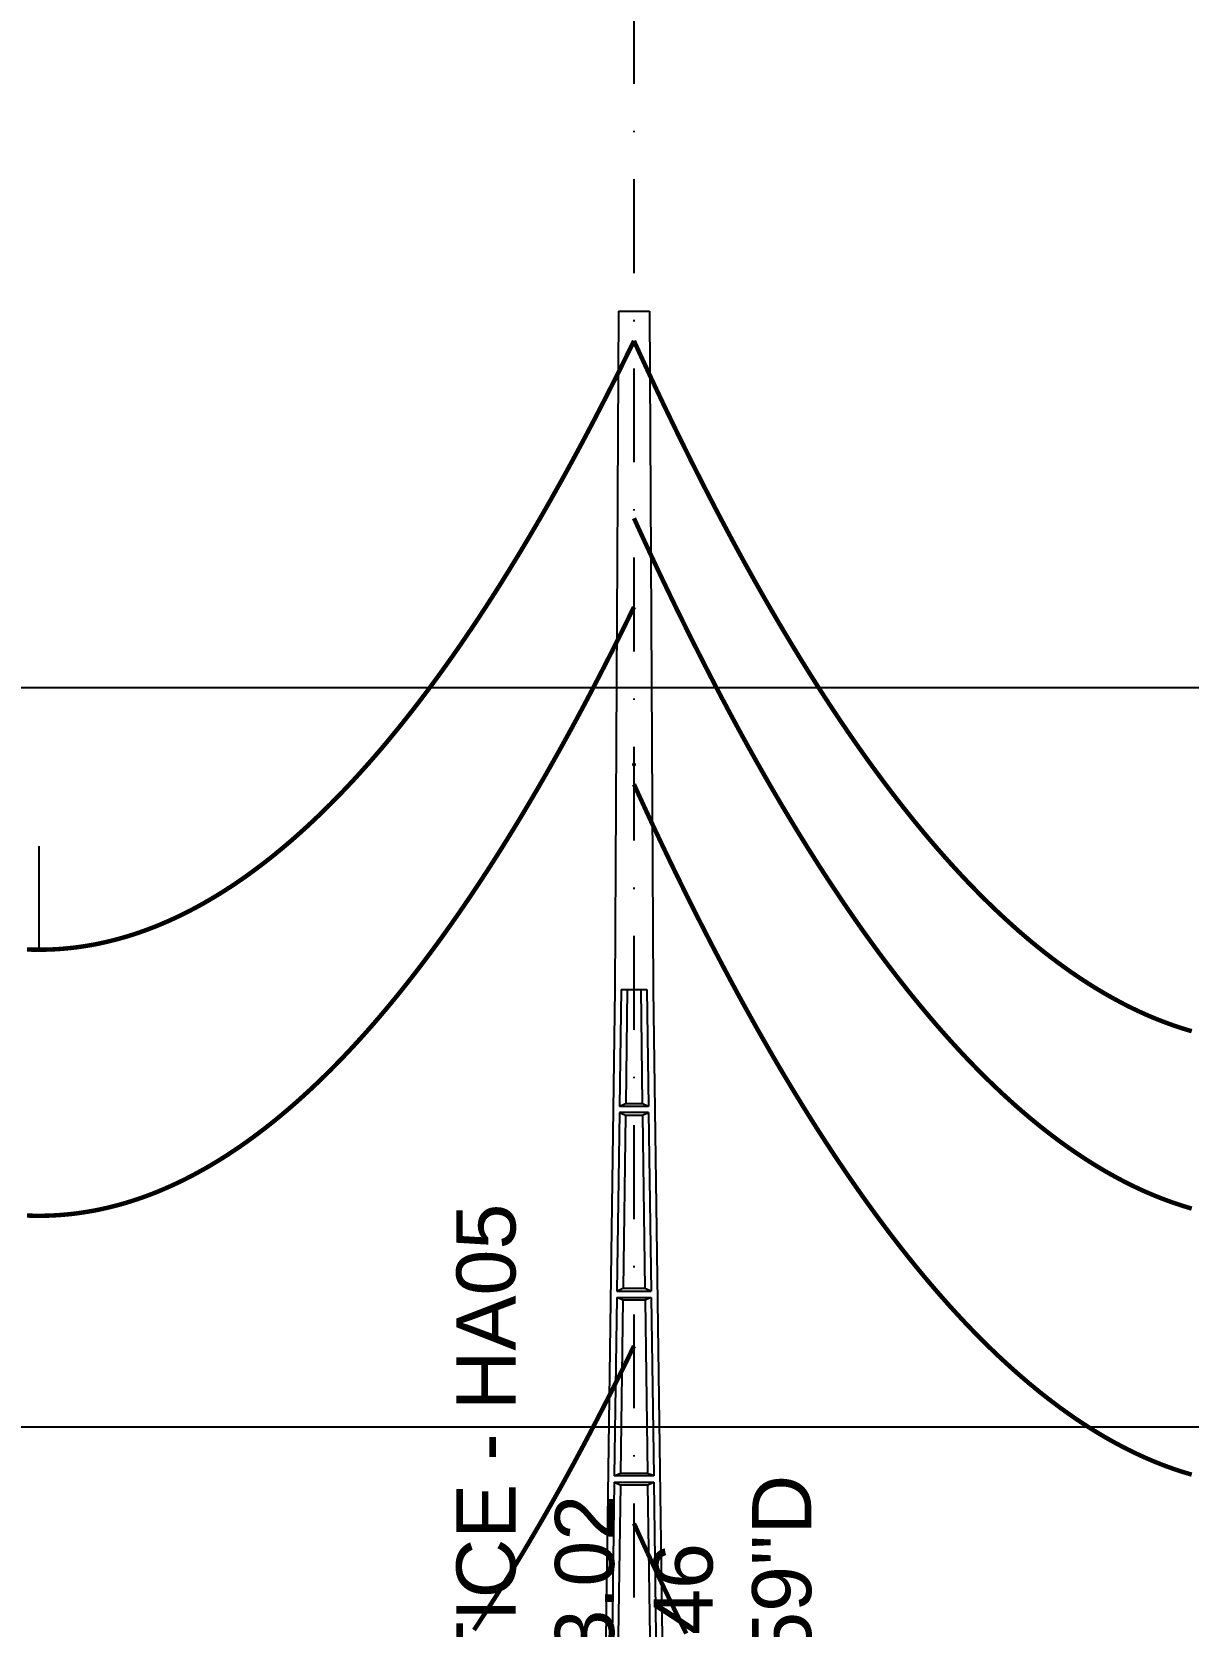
# Model space of a CAD drawing. Header units: metres. Extents: x -121 to 9872, y 3505 to 10721.
# Drawn here: x 922.3 to 1000.5, y 9736.5 to 9844.4 of the extents above; entities that cross this region are included whole.
import ezdxf

# ---------------------------------------------------------------- set-up
doc = ezdxf.new("R2010")
doc.units = ezdxf.units.M
doc.header["$PDMODE"] = 2
doc.linetypes.add('DASHDOT', pattern=[25.4, 12.7, -6.35, 0, -6.35])
for name, color, linetype in [('CON-EOL- CA MAGNOLIA', 210, 'Continuous'), ('CON-EOL- CA OXLIP', 140, 'Continuous'), ('CON-EOL- FO', 101, 'Continuous'), ('CON-EOL- PROJEÇÃO', 22, 'Continuous'), ('cotas', 7, 'Continuous'), ('Grade', 9, 'Continuous'), ('Ind.Rot', 8, 'DASHDOT'), ('Perfil - Texto Geral', 7, 'Continuous'), ('POSTE DT', 7, 'Continuous')]:
    doc.layers.add(name, color=color, linetype=linetype)
doc.styles.add('Arial', font='arial.ttf')
doc.styles.get("Standard").update_dxf_attribs({"font": 'arial.ttf'})
doc.dimstyles.new('ISO-25', dxfattribs={"dimtxt": 2.5, "dimasz": 2.5, "dimexe": 1.25, "dimexo": 0.625, "dimtad": 1, "dimzin": 1, "dimtxsty": 'Standard', "dimcen": 2.5, "dimaunit": 1, "dimadec": 3, "dimazin": 3, "dimtfac": 1, "dimtmove": 0, "dimatfit": 3, "dimfxlon": 1, "dimarcsym": 0})

# ---------------------------------------------------------------- blocks, each defined once
blk = doc.blocks.new('*U10')
at = {"layer": 'POSTE DT', "extrusion": (0, 1, 0)}
for p, q in [((-3.31, 406.59), (-4.05, 262)), ((-3.31, 406.59), (3.31, 406.59)), ((3.31, 406.59), (4.06, 262)), ((-4.05, 262), (-7.72, 0)), ((-4.05, 262), (-4.05, 262)), ((-2.73, 262), (-3.08, 237.05)), ((-2.73, 262), (2.75, 262)), ((-1.42, 262), (-1.77, 237.57)), ((1.43, 262), (1.77, 237.57)), ((2.75, 262), (3.1, 237.05)), ((4.06, 262), (7.72, 0)), ((-3.1, 235.74), (-3.63, 197.65)), ((3.11, 235.73), (-3.1, 235.74)), ((3.1, 237.05), (-3.08, 237.05)), ((-1.8, 235.21), (-2.32, 198.19)), ((1.8, 235.21), (2.32, 198.19)), ((3.11, 235.73), (3.65, 197.65)), ((-3.65, 196.34), (-4.19, 158.25)), ((-2.35, 195.8), (-2.87, 158.8)), ((2.35, 195.8), (2.87, 158.8)), ((3.66, 196.34), (4.2, 158.25)), ((-4.21, 156.94), (-4.74, 118.85)), ((-2.9, 156.39), (-3.42, 119.41)), ((2.91, 156.39), (3.42, 119.41)), ((4.21, 156.94), (4.75, 118.85))]:
    blk.add_line(p, q, dxfattribs=at)
at = {"layer": 'POSTE DT', "ltscale": 3}
for points in [[(-3.63, 197.65), (3.65, 197.65)], [(-3.65, 196.34), (3.66, 196.34)], [(-4.21, 156.94), (4.21, 156.94)], [(4.2, 158.25), (-4.19, 158.25)]]:
    blk.add_lwpolyline(points, dxfattribs=at)
at = {"layer": 'POSTE DT'}
for points, knots in [([(0.25, 309.94), (0.25, 309.93), (0.25, 309.93), (0.25, 309.92), (0.25, 309.91), (0.25, 309.9), (0.25, 309.89), (0.24, 309.85), (0.22, 309.82), (0.19, 309.77), (0.16, 309.74), (0.11, 309.71), (0.08, 309.7), (0.01, 309.68), (-0.02, 309.68), (-0.08, 309.7), (-0.11, 309.71), (-0.16, 309.74), (-0.18, 309.76), (-0.21, 309.8), (-0.22, 309.82), (-0.24, 309.85), (-0.24, 309.87), (-0.25, 309.89), (-0.25, 309.9), (-0.25, 309.92), (-0.25, 309.92), (-0.25, 309.93), (-0.25, 309.94), (-0.25, 309.95), (-0.25, 309.95), (-0.25, 309.96), (-0.25, 309.97), (-0.24, 310), (-0.23, 310.02), (-0.21, 310.07), (-0.2, 310.09), (-0.15, 310.14), (-0.13, 310.15), (-0.07, 310.18), (-0.03, 310.19), (0.03, 310.19), (0.06, 310.18), (0.12, 310.16), (0.14, 310.14), (0.18, 310.11), (0.2, 310.09), (0.21, 310.06), (0.22, 310.05), (0.23, 310.04), (0.24, 310.01), (0.24, 309.99), (0.25, 309.97), (0.25, 309.96), (0.25, 309.95), (0.25, 309.94), (0.25, 309.94), (0.25, 309.94), (0.25, 309.94)], [-54.728303, -54.728303, -54.728303, -54.728303, -54.309038, -54.309038, -53.647169, -53.647169, -52.532885, -52.532885, -48.86224, -48.86224, -45.282765, -45.282765, -41.52867, -41.52867, -37.867486, -37.867486, -34.454589, -34.454589, -31.301423, -31.301423, -28.48103, -28.48103, -26.961755, -26.961755, -25.7544, -25.7544, -25.136228, -25.136228, -24.64409, -24.64409, -24.094201, -24.094201, -23.191199, -23.191199, -20.494482, -20.494482, -17.342863, -17.342863, -13.645538, -13.645538, -9.835989, -9.835989, -6.296781, -6.296781, -3.005029, -3.005029, 0, 0, 0, 1.527594, 1.527594, 3.697216, 3.697216, 4.489727, 4.489727, 5.01438, 5.01438, 5.095313, 5.095313, 5.095313, 5.095313]), ([(-3.1, 235.74), (-2.88, 235.65), (-2.67, 235.56), (-2.23, 235.39), (-2.02, 235.3), (-1.8, 235.21)], [0.055576, 0.055576, 0.055576, 0.055576, 56.767409, 56.767409, 113.50757, 113.50757, 113.50757, 113.50757]), ([(-1.77, 237.57), (-1.99, 237.49), (-2.21, 237.4), (-2.64, 237.22), (-2.86, 237.14), (-3.08, 237.05)], [0, 0, 0, 0, 56.660495, 56.660495, 113.412826, 113.412826, 113.412826, 113.412826]), ([(-1.8, 235.21), (-1.2, 235.21), (-0.6, 235.21), (0.6, 235.21), (1.2, 235.21), (1.8, 235.21)], [0, 0, 0, 0, 68.567797, 68.567797, 137.136247, 137.136247, 137.136247, 137.136247]), ([(1.77, 237.57), (1.18, 237.57), (0.59, 237.57), (-0.59, 237.57), (-1.18, 237.57), (-1.77, 237.57)], [0, 0, 0, 0, 67.306894, 67.306894, 134.614447, 134.614447, 134.614447, 134.614447]), ([(3.1, 237.05), (2.87, 237.14), (2.65, 237.23), (2.21, 237.4), (1.99, 237.49), (1.77, 237.57)], [0, 0, 0, 0, 56.738948, 56.738948, 113.38731, 113.38731, 113.38731, 113.38731]), ([(1.8, 235.21), (2.02, 235.3), (2.24, 235.38), (2.68, 235.56), (2.89, 235.65), (3.11, 235.73)], [0, 0, 0, 0, 56.845349, 56.845349, 113.599799, 113.599799, 113.599799, 113.599799]), ([(-2.32, 198.19), (-2.54, 198.1), (-2.76, 198.01), (-3.2, 197.83), (-3.41, 197.74), (-3.63, 197.65)], [0, 0, 0, 0, 63.412073, 63.412073, 126.777421, 126.777421, 126.777421, 126.777421]), ([(2.32, 198.19), (1.55, 198.19), (0.77, 198.19), (-0.77, 198.19), (-1.55, 198.19), (-2.32, 198.19)], [0, 0, 0, 0, 88.31008, 88.31008, 176.620652, 176.620652, 176.620652, 176.620652]), ([(3.65, 197.65), (3.43, 197.74), (3.2, 197.83), (2.76, 198.01), (2.54, 198.1), (2.32, 198.19)], [0, 0, 0, 0, 63.488119, 63.488119, 126.880939, 126.880939, 126.880939, 126.880939]), ([(-3.65, 196.34), (-3.43, 196.25), (-3.22, 196.16), (-2.78, 195.98), (-2.57, 195.89), (-2.35, 195.8)], [0.054307, 0.054307, 0.054307, 0.054307, 63.527131, 63.527131, 127.063246, 127.063246, 127.063246, 127.063246]), ([(-2.35, 195.8), (-1.57, 195.8), (-0.78, 195.8), (0.79, 195.8), (1.57, 195.8), (2.35, 195.8)], [0, 0, 0, 0, 89.585713, 89.585713, 179.17191, 179.17191, 179.17191, 179.17191]), ([(2.35, 195.8), (2.57, 195.89), (2.79, 195.98), (3.23, 196.16), (3.45, 196.25), (3.66, 196.34)], [0, 0, 0, 0, 63.60246, 63.60246, 127.109696, 127.109696, 127.109696, 127.109696]), ([(-4.21, 156.94), (-3.99, 156.85), (-3.77, 156.75), (-3.34, 156.57), (-3.12, 156.48), (-2.9, 156.39)], [0.053423, 0.053423, 0.053423, 0.053423, 70.429742, 70.429742, 140.90167, 140.90167, 140.90167, 140.90167]), ([(-2.87, 158.8), (-3.09, 158.71), (-3.31, 158.62), (-3.75, 158.43), (-3.97, 158.34), (-4.19, 158.25)], [0, 0, 0, 0, 70.301707, 70.301707, 140.590947, 140.590947, 140.590947, 140.590947]), ([(-2.9, 156.39), (-1.94, 156.39), (-0.97, 156.39), (0.97, 156.39), (1.94, 156.39), (2.91, 156.39)], [0, 0, 0, 0, 110.60219, 110.60219, 221.20473, 221.20473, 221.20473, 221.20473]), ([(2.87, 158.8), (1.92, 158.8), (0.96, 158.8), (-0.96, 158.8), (-1.91, 158.8), (-2.87, 158.8)], [0, 0, 0, 0, 109.314454, 109.314454, 218.629264, 218.629264, 218.629264, 218.629264]), ([(4.2, 158.25), (3.98, 158.34), (3.76, 158.44), (3.31, 158.62), (3.09, 158.71), (2.87, 158.8)], [0, 0, 0, 0, 70.379198, 70.379198, 140.659718, 140.659718, 140.659718, 140.659718]), ([(2.91, 156.39), (3.12, 156.48), (3.34, 156.57), (3.78, 156.75), (4, 156.85), (4.21, 156.94)], [0, 0, 0, 0, 70.506649, 70.506649, 140.914701, 140.914701, 140.914701, 140.914701])]:
    blk.add_open_spline(points, degree=3, knots=knots, dxfattribs=at)
blk = doc.blocks.new('*D51')
at = {"layer": 'cotas', "color": 0, "lineweight": -2, "transparency": 16777216}
for p, q in [((888, 9847.32), (888, 9851.07)), ((963.02, 9847.32), (963.02, 9851.07)), ((890.5, 9849.82), (960.52, 9849.82))]:
    blk.add_line(p, q, dxfattribs=at)
at = {"layer": 'cotas', "color": 0, "transparency": 16777216}
for points in [[(890.5, 9850.24), (890.5, 9849.41), (888, 9849.82)], [(960.52, 9850.24), (960.52, 9849.41), (963.02, 9849.82)]]:
    blk.add_solid(points, dxfattribs=at)
at = {"layer": 'Defpoints', "color": 0, "transparency": 16777216}
for p in [(963.02, 9849.82), (963.02, 9825.46), (888, 9815)]:
    blk.add_point(p, dxfattribs=at)
at = {"layer": 'cotas', "color": 0, "transparency": 16777216, "insert": (925.51, 9851.95), "char_height": 2.5, "attachment_point": 5}
blk.add_mtext('75,03', dxfattribs=at)
blk = doc.blocks.new('*D52')
at = {"layer": 'cotas', "color": 0, "lineweight": -2, "transparency": 16777216}
for p, q in [((963.02, 9847.32), (963.02, 9851.07)), ((1042.02, 9847.32), (1042.02, 9851.07)), ((965.52, 9849.82), (1039.52, 9849.82))]:
    blk.add_line(p, q, dxfattribs=at)
at = {"layer": 'cotas', "color": 0, "transparency": 16777216}
for points in [[(965.52, 9850.24), (965.52, 9849.41), (963.02, 9849.82)], [(1039.52, 9850.24), (1039.52, 9849.41), (1042.02, 9849.82)]]:
    blk.add_solid(points, dxfattribs=at)
at = {"layer": 'Defpoints', "color": 0, "transparency": 16777216}
for p in [(1042.02, 9849.82), (963.02, 9825.46), (1042.02, 9809.87)]:
    blk.add_point(p, dxfattribs=at)
at = {"layer": 'cotas', "color": 0, "transparency": 16777216, "insert": (1002.52, 9851.95), "char_height": 2.5, "attachment_point": 5}
blk.add_mtext('79,00', dxfattribs=at)

msp = doc.modelspace()

# ---------------------------------------------------------------- linework, layer by layer
at = {"layer": 'CON-EOL- CA MAGNOLIA'}
msp.add_line((922.775, 9782.27), (922.775, 9789.27), dxfattribs=at)
msp.add_line((922.775, 9782.27), (922.775, 9789.27), dxfattribs=at)
msp.add_line((922.775, 9782.27), (922.775, 9789.27), dxfattribs=at)
at = {"layer": 'CON-EOL- CA MAGNOLIA', "const_width": 0.3}
for points in [[(921.964, 9782.287), (922.337, 9782.275), (922.71, 9782.271), (923.083, 9782.273), (923.457, 9782.282), (923.83, 9782.299), (924.203, 9782.322), (924.576, 9782.353), (924.95, 9782.39), (925.323, 9782.435), (925.696, 9782.487), (926.069, 9782.545), (926.443, 9782.611), (926.816, 9782.684), (927.189, 9782.764), (927.562, 9782.851), (927.936, 9782.945), (928.309, 9783.047), (928.682, 9783.155), (929.055, 9783.27), (929.429, 9783.392), (929.802, 9783.522), (930.175, 9783.658), (930.548, 9783.802), (930.922, 9783.953), (931.295, 9784.11), (931.668, 9784.275), (932.042, 9784.447), (932.415, 9784.626), (932.788, 9784.812), (933.161, 9785.005), (933.535, 9785.205), (933.908, 9785.412), (934.281, 9785.626), (934.654, 9785.848), (935.028, 9786.076), (935.401, 9786.311), (935.774, 9786.554), (936.147, 9786.804), (936.521, 9787.06), (936.894, 9787.324), (937.267, 9787.595), (937.64, 9787.873), (938.014, 9788.158), (938.387, 9788.45), (938.76, 9788.749), (939.133, 9789.055), (939.507, 9789.369), (939.88, 9789.689), (940.253, 9790.017), (940.626, 9790.351), (941, 9790.693), (941.373, 9791.042), (941.746, 9791.398), (942.12, 9791.761), (942.493, 9792.131), (942.866, 9792.508), (943.239, 9792.892), (943.613, 9793.284), (943.986, 9793.682), (944.359, 9794.088), (944.732, 9794.5), (945.106, 9794.92), (945.479, 9795.347), (945.852, 9795.781), (946.225, 9796.222), (946.599, 9796.67), (946.972, 9797.126), (947.345, 9797.588), (947.718, 9798.058), (948.092, 9798.534), (948.465, 9799.018), (948.838, 9799.509), (949.211, 9800.007), (949.585, 9800.512), (949.958, 9801.024), (950.331, 9801.544), (950.704, 9802.07), (951.078, 9802.604), (951.451, 9803.145), (951.824, 9803.693), (952.197, 9804.248), (952.571, 9804.81), (952.944, 9805.379), (953.317, 9805.956), (953.691, 9806.54), (954.064, 9807.13), (954.437, 9807.728), (954.81, 9808.334), (955.184, 9808.946), (955.557, 9809.565), (955.93, 9810.192), (956.303, 9810.826), (956.677, 9811.466), (957.05, 9812.114), (957.423, 9812.77), (957.796, 9813.432), (958.17, 9814.102), (958.543, 9814.778), (958.916, 9815.462), (959.289, 9816.153), (959.663, 9816.852), (960.036, 9817.557), (960.409, 9818.27), (960.782, 9818.99), (961.156, 9819.717), (961.529, 9820.451), (961.902, 9821.192), (962.275, 9821.941), (962.649, 9822.697), (963.022, 9823.46)], [(921.964, 9782.287), (922.337, 9782.275), (922.71, 9782.271), (923.083, 9782.273), (923.457, 9782.282), (923.83, 9782.299), (924.203, 9782.322), (924.576, 9782.353), (924.95, 9782.39), (925.323, 9782.435), (925.696, 9782.487), (926.069, 9782.545), (926.443, 9782.611), (926.816, 9782.684), (927.189, 9782.764), (927.562, 9782.851), (927.936, 9782.945), (928.309, 9783.047), (928.682, 9783.155), (929.055, 9783.27), (929.429, 9783.392), (929.802, 9783.522), (930.175, 9783.658), (930.548, 9783.802), (930.922, 9783.952), (931.295, 9784.11), (931.668, 9784.275), (932.042, 9784.447), (932.415, 9784.626), (932.788, 9784.812), (933.161, 9785.005), (933.535, 9785.205), (933.908, 9785.412), (934.281, 9785.626), (934.654, 9785.847), (935.028, 9786.076), (935.401, 9786.311), (935.774, 9786.554), (936.147, 9786.804), (936.521, 9787.06), (936.894, 9787.324), (937.267, 9787.595), (937.64, 9787.873), (938.014, 9788.158), (938.387, 9788.45), (938.76, 9788.749), (939.133, 9789.055), (939.507, 9789.369), (939.88, 9789.689), (940.253, 9790.017), (940.626, 9790.351), (941, 9790.693), (941.373, 9791.042), (941.746, 9791.398), (942.12, 9791.761), (942.493, 9792.131), (942.866, 9792.508), (943.239, 9792.892), (943.613, 9793.283), (943.986, 9793.682), (944.359, 9794.088), (944.732, 9794.5), (945.106, 9794.92), (945.479, 9795.347), (945.852, 9795.781), (946.225, 9796.222), (946.599, 9796.67), (946.972, 9797.126), (947.345, 9797.588), (947.718, 9798.058), (948.092, 9798.534), (948.465, 9799.018), (948.838, 9799.509), (949.211, 9800.007), (949.585, 9800.512), (949.958, 9801.024), (950.331, 9801.544), (950.704, 9802.07), (951.078, 9802.604), (951.451, 9803.145), (951.824, 9803.693), (952.197, 9804.248), (952.571, 9804.81), (952.944, 9805.379), (953.317, 9805.956), (953.691, 9806.54), (954.064, 9807.13), (954.437, 9807.728), (954.81, 9808.334), (955.184, 9808.946), (955.557, 9809.565), (955.93, 9810.192), (956.303, 9810.826), (956.677, 9811.466), (957.05, 9812.114), (957.423, 9812.77), (957.796, 9813.432), (958.17, 9814.102), (958.543, 9814.778), (958.916, 9815.462), (959.289, 9816.154), (959.663, 9816.852), (960.036, 9817.557), (960.409, 9818.27), (960.782, 9818.99), (961.156, 9819.717), (961.529, 9820.451), (961.902, 9821.192), (962.275, 9821.941), (962.649, 9822.697), (963.022, 9823.46)], [(921.964, 9782.287), (922.337, 9782.275), (922.71, 9782.271), (923.083, 9782.273), (923.457, 9782.282), (923.83, 9782.299), (924.203, 9782.322), (924.576, 9782.353), (924.95, 9782.39), (925.323, 9782.435), (925.696, 9782.487), (926.069, 9782.545), (926.443, 9782.611), (926.816, 9782.684), (927.189, 9782.764), (927.562, 9782.851), (927.936, 9782.945), (928.309, 9783.047), (928.682, 9783.155), (929.055, 9783.27), (929.429, 9783.392), (929.802, 9783.522), (930.175, 9783.658), (930.548, 9783.802), (930.922, 9783.952), (931.295, 9784.11), (931.668, 9784.275), (932.042, 9784.447), (932.415, 9784.626), (932.788, 9784.812), (933.161, 9785.005), (933.535, 9785.205), (933.908, 9785.412), (934.281, 9785.626), (934.654, 9785.847), (935.028, 9786.076), (935.401, 9786.311), (935.774, 9786.554), (936.147, 9786.804), (936.521, 9787.06), (936.894, 9787.324), (937.267, 9787.595), (937.64, 9787.873), (938.014, 9788.158), (938.387, 9788.45), (938.76, 9788.749), (939.133, 9789.055), (939.507, 9789.369), (939.88, 9789.689), (940.253, 9790.017), (940.626, 9790.351), (941, 9790.693), (941.373, 9791.042), (941.746, 9791.398), (942.12, 9791.761), (942.493, 9792.131), (942.866, 9792.508), (943.239, 9792.892), (943.613, 9793.283), (943.986, 9793.682), (944.359, 9794.088), (944.732, 9794.5), (945.106, 9794.92), (945.479, 9795.347), (945.852, 9795.781), (946.225, 9796.222), (946.599, 9796.67), (946.972, 9797.126), (947.345, 9797.588), (947.718, 9798.058), (948.092, 9798.534), (948.465, 9799.018), (948.838, 9799.509), (949.211, 9800.007), (949.585, 9800.512), (949.958, 9801.024), (950.331, 9801.544), (950.704, 9802.07), (951.078, 9802.604), (951.451, 9803.145), (951.824, 9803.693), (952.197, 9804.248), (952.571, 9804.81), (952.944, 9805.379), (953.317, 9805.956), (953.691, 9806.54), (954.064, 9807.13), (954.437, 9807.728), (954.81, 9808.334), (955.184, 9808.946), (955.557, 9809.565), (955.93, 9810.192), (956.303, 9810.826), (956.677, 9811.466), (957.05, 9812.114), (957.423, 9812.77), (957.796, 9813.432), (958.17, 9814.102), (958.543, 9814.778), (958.916, 9815.462), (959.289, 9816.154), (959.663, 9816.852), (960.036, 9817.557), (960.409, 9818.27), (960.782, 9818.99), (961.156, 9819.717), (961.529, 9820.451), (961.902, 9821.192), (962.275, 9821.941), (962.649, 9822.697), (963.022, 9823.46)], [(963.022, 9823.46), (963.415, 9822.6), (963.808, 9821.748), (964.201, 9820.904), (964.594, 9820.068), (964.987, 9819.24), (965.38, 9818.42), (965.773, 9817.607), (966.166, 9816.803), (966.559, 9816.007), (966.952, 9815.218), (967.345, 9814.438), (967.738, 9813.665), (968.131, 9812.9), (968.524, 9812.143), (968.918, 9811.394), (969.311, 9810.653), (969.704, 9809.92), (970.097, 9809.195), (970.49, 9808.477), (970.883, 9807.768), (971.276, 9807.066), (971.669, 9806.372), (972.062, 9805.686), (972.455, 9805.008), (972.848, 9804.338), (973.241, 9803.676), (973.634, 9803.022), (974.027, 9802.375), (974.42, 9801.737), (974.813, 9801.106), (975.206, 9800.483), (975.599, 9799.868), (975.992, 9799.261), (976.385, 9798.661), (976.778, 9798.07), (977.171, 9797.486), (977.564, 9796.91), (977.957, 9796.342), (978.35, 9795.782), (978.743, 9795.23), (979.136, 9794.685), (979.529, 9794.149), (979.922, 9793.62), (980.316, 9793.099), (980.709, 9792.586), (981.102, 9792.081), (981.495, 9791.583), (981.888, 9791.094), (982.281, 9790.612), (982.674, 9790.138), (983.067, 9789.672), (983.46, 9789.213), (983.853, 9788.763), (984.246, 9788.32), (984.639, 9787.885), (985.032, 9787.458), (985.425, 9787.038), (985.818, 9786.627), (986.211, 9786.223), (986.604, 9785.827), (986.997, 9785.439), (987.39, 9785.059), (987.783, 9784.686), (988.176, 9784.322), (988.569, 9783.965), (988.962, 9783.615), (989.355, 9783.274), (989.748, 9782.94), (990.141, 9782.615), (990.534, 9782.297), (990.927, 9781.987), (991.321, 9781.684), (991.714, 9781.389), (992.107, 9781.103), (992.5, 9780.824), (992.893, 9780.552), (993.286, 9780.289), (993.679, 9780.033), (994.072, 9779.785), (994.465, 9779.545), (994.858, 9779.312), (995.251, 9779.088), (995.644, 9778.871), (996.037, 9778.662), (996.43, 9778.46), (996.823, 9778.267), (997.216, 9778.081), (997.609, 9777.903), (998.002, 9777.733), (998.395, 9777.57), (998.788, 9777.416), (999.181, 9777.269), (999.574, 9777.13), (999.967, 9776.998), (1000.36, 9776.874), (1000.753, 9776.759)]]:
    msp.add_lwpolyline(points, dxfattribs=at)
at = {"layer": 'CON-EOL- CA OXLIP', "const_width": 0.3}
for points in [[(963.022, 9811.46), (963.415, 9810.6), (963.808, 9809.748), (964.201, 9808.904), (964.594, 9808.068), (964.987, 9807.24), (965.38, 9806.42), (965.773, 9805.607), (966.166, 9804.803), (966.559, 9804.007), (966.952, 9803.218), (967.345, 9802.438), (967.738, 9801.665), (968.131, 9800.9), (968.524, 9800.143), (968.918, 9799.394), (969.311, 9798.653), (969.704, 9797.92), (970.097, 9797.195), (970.49, 9796.477), (970.883, 9795.768), (971.276, 9795.066), (971.669, 9794.372), (972.062, 9793.686), (972.455, 9793.008), (972.848, 9792.338), (973.241, 9791.676), (973.634, 9791.022), (974.027, 9790.375), (974.42, 9789.737), (974.813, 9789.106), (975.206, 9788.483), (975.599, 9787.868), (975.992, 9787.261), (976.385, 9786.661), (976.778, 9786.07), (977.171, 9785.486), (977.564, 9784.91), (977.957, 9784.342), (978.35, 9783.782), (978.743, 9783.23), (979.136, 9782.686), (979.529, 9782.149), (979.922, 9781.62), (980.316, 9781.099), (980.709, 9780.586), (981.102, 9780.081), (981.495, 9779.583), (981.888, 9779.094), (982.281, 9778.612), (982.674, 9778.138), (983.067, 9777.672), (983.46, 9777.213), (983.853, 9776.763), (984.246, 9776.32), (984.639, 9775.885), (985.032, 9775.458), (985.425, 9775.038), (985.818, 9774.627), (986.211, 9774.223), (986.604, 9773.827), (986.997, 9773.439), (987.39, 9773.059), (987.783, 9772.686), (988.176, 9772.321), (988.569, 9771.965), (988.962, 9771.615), (989.355, 9771.274), (989.748, 9770.94), (990.141, 9770.615), (990.534, 9770.297), (990.927, 9769.986), (991.321, 9769.684), (991.714, 9769.389), (992.107, 9769.103), (992.5, 9768.823), (992.893, 9768.552), (993.286, 9768.289), (993.679, 9768.033), (994.072, 9767.785), (994.465, 9767.545), (994.858, 9767.312), (995.251, 9767.088), (995.644, 9766.871), (996.037, 9766.662), (996.43, 9766.46), (996.823, 9766.267), (997.216, 9766.081), (997.609, 9765.903), (998.002, 9765.733), (998.395, 9765.57), (998.788, 9765.416), (999.181, 9765.269), (999.574, 9765.13), (999.967, 9764.998), (1000.36, 9764.875), (1000.753, 9764.759)], [(963.022, 9811.46), (963.415, 9810.6), (963.808, 9809.748), (964.201, 9808.904), (964.594, 9808.068), (964.987, 9807.24), (965.38, 9806.42), (965.773, 9805.607), (966.166, 9804.803), (966.559, 9804.007), (966.952, 9803.218), (967.345, 9802.438), (967.738, 9801.665), (968.131, 9800.9), (968.524, 9800.143), (968.918, 9799.394), (969.311, 9798.653), (969.704, 9797.92), (970.097, 9797.195), (970.49, 9796.477), (970.883, 9795.768), (971.276, 9795.066), (971.669, 9794.372), (972.062, 9793.686), (972.455, 9793.008), (972.848, 9792.338), (973.241, 9791.676), (973.634, 9791.022), (974.027, 9790.375), (974.42, 9789.737), (974.813, 9789.106), (975.206, 9788.483), (975.599, 9787.868), (975.992, 9787.261), (976.385, 9786.661), (976.778, 9786.07), (977.171, 9785.486), (977.564, 9784.91), (977.957, 9784.342), (978.35, 9783.782), (978.743, 9783.23), (979.136, 9782.685), (979.529, 9782.149), (979.922, 9781.62), (980.316, 9781.099), (980.709, 9780.586), (981.102, 9780.081), (981.495, 9779.583), (981.888, 9779.094), (982.281, 9778.612), (982.674, 9778.138), (983.067, 9777.672), (983.46, 9777.213), (983.853, 9776.763), (984.246, 9776.32), (984.639, 9775.885), (985.032, 9775.458), (985.425, 9775.038), (985.818, 9774.627), (986.211, 9774.223), (986.604, 9773.827), (986.997, 9773.439), (987.39, 9773.059), (987.783, 9772.686), (988.176, 9772.322), (988.569, 9771.965), (988.962, 9771.615), (989.355, 9771.274), (989.748, 9770.94), (990.141, 9770.615), (990.534, 9770.297), (990.927, 9769.987), (991.321, 9769.684), (991.714, 9769.389), (992.107, 9769.103), (992.5, 9768.824), (992.893, 9768.552), (993.286, 9768.289), (993.679, 9768.033), (994.072, 9767.785), (994.465, 9767.545), (994.858, 9767.312), (995.251, 9767.088), (995.644, 9766.871), (996.037, 9766.662), (996.43, 9766.46), (996.823, 9766.267), (997.216, 9766.081), (997.609, 9765.903), (998.002, 9765.733), (998.395, 9765.57), (998.788, 9765.416), (999.181, 9765.269), (999.574, 9765.13), (999.967, 9764.998), (1000.36, 9764.875), (1000.753, 9764.759)]]:
    msp.add_lwpolyline(points, dxfattribs=at)
at = {"layer": 'CON-EOL- FO', "const_width": 0.3}
for points in [[(921.964, 9764.287), (922.337, 9764.275), (922.71, 9764.271), (923.083, 9764.273), (923.457, 9764.282), (923.83, 9764.299), (924.203, 9764.322), (924.576, 9764.353), (924.95, 9764.39), (925.323, 9764.435), (925.696, 9764.487), (926.069, 9764.545), (926.443, 9764.611), (926.816, 9764.684), (927.189, 9764.764), (927.562, 9764.851), (927.936, 9764.945), (928.309, 9765.047), (928.682, 9765.155), (929.055, 9765.27), (929.429, 9765.392), (929.802, 9765.522), (930.175, 9765.658), (930.548, 9765.802), (930.922, 9765.953), (931.295, 9766.11), (931.668, 9766.275), (932.042, 9766.447), (932.415, 9766.626), (932.788, 9766.812), (933.161, 9767.005), (933.535, 9767.205), (933.908, 9767.412), (934.281, 9767.626), (934.654, 9767.848), (935.028, 9768.076), (935.401, 9768.311), (935.774, 9768.554), (936.147, 9768.804), (936.521, 9769.06), (936.894, 9769.324), (937.267, 9769.595), (937.64, 9769.873), (938.014, 9770.158), (938.387, 9770.45), (938.76, 9770.749), (939.133, 9771.055), (939.507, 9771.369), (939.88, 9771.689), (940.253, 9772.017), (940.626, 9772.351), (941, 9772.693), (941.373, 9773.042), (941.746, 9773.398), (942.12, 9773.761), (942.493, 9774.131), (942.866, 9774.508), (943.239, 9774.892), (943.613, 9775.284), (943.986, 9775.682), (944.359, 9776.088), (944.732, 9776.5), (945.106, 9776.92), (945.479, 9777.347), (945.852, 9777.781), (946.225, 9778.222), (946.599, 9778.67), (946.972, 9779.126), (947.345, 9779.588), (947.718, 9780.058), (948.092, 9780.534), (948.465, 9781.018), (948.838, 9781.509), (949.211, 9782.007), (949.585, 9782.512), (949.958, 9783.024), (950.331, 9783.544), (950.704, 9784.07), (951.078, 9784.604), (951.451, 9785.145), (951.824, 9785.693), (952.197, 9786.248), (952.571, 9786.81), (952.944, 9787.379), (953.317, 9787.956), (953.691, 9788.54), (954.064, 9789.13), (954.437, 9789.728), (954.81, 9790.334), (955.184, 9790.946), (955.557, 9791.565), (955.93, 9792.192), (956.303, 9792.826), (956.677, 9793.466), (957.05, 9794.114), (957.423, 9794.77), (957.796, 9795.432), (958.17, 9796.102), (958.543, 9796.778), (958.916, 9797.462), (959.289, 9798.153), (959.663, 9798.852), (960.036, 9799.557), (960.409, 9800.27), (960.782, 9800.99), (961.156, 9801.717), (961.529, 9802.451), (961.902, 9803.192), (962.275, 9803.941), (962.649, 9804.697), (963.022, 9805.46)], [(921.964, 9764.287), (922.337, 9764.275), (922.71, 9764.271), (923.083, 9764.273), (923.457, 9764.282), (923.83, 9764.299), (924.203, 9764.322), (924.576, 9764.353), (924.95, 9764.39), (925.323, 9764.435), (925.696, 9764.487), (926.069, 9764.545), (926.443, 9764.611), (926.816, 9764.684), (927.189, 9764.764), (927.562, 9764.851), (927.936, 9764.945), (928.309, 9765.047), (928.682, 9765.155), (929.055, 9765.27), (929.429, 9765.392), (929.802, 9765.522), (930.175, 9765.658), (930.548, 9765.802), (930.922, 9765.952), (931.295, 9766.11), (931.668, 9766.275), (932.042, 9766.447), (932.415, 9766.626), (932.788, 9766.812), (933.161, 9767.005), (933.535, 9767.205), (933.908, 9767.412), (934.281, 9767.626), (934.654, 9767.848), (935.028, 9768.076), (935.401, 9768.311), (935.774, 9768.554), (936.147, 9768.803), (936.521, 9769.06), (936.894, 9769.324), (937.267, 9769.595), (937.64, 9769.873), (938.014, 9770.158), (938.387, 9770.45), (938.76, 9770.749), (939.133, 9771.055), (939.507, 9771.369), (939.88, 9771.689), (940.253, 9772.017), (940.626, 9772.351), (941, 9772.693), (941.373, 9773.042), (941.746, 9773.398), (942.12, 9773.761), (942.493, 9774.131), (942.866, 9774.508), (943.239, 9774.892), (943.613, 9775.283), (943.986, 9775.682), (944.359, 9776.088), (944.732, 9776.5), (945.106, 9776.92), (945.479, 9777.347), (945.852, 9777.781), (946.225, 9778.222), (946.599, 9778.67), (946.972, 9779.126), (947.345, 9779.588), (947.718, 9780.058), (948.092, 9780.534), (948.465, 9781.018), (948.838, 9781.509), (949.211, 9782.007), (949.585, 9782.512), (949.958, 9783.024), (950.331, 9783.544), (950.704, 9784.07), (951.078, 9784.604), (951.451, 9785.145), (951.824, 9785.693), (952.197, 9786.248), (952.571, 9786.81), (952.944, 9787.379), (953.317, 9787.956), (953.691, 9788.54), (954.064, 9789.13), (954.437, 9789.728), (954.81, 9790.334), (955.184, 9790.946), (955.557, 9791.565), (955.93, 9792.192), (956.303, 9792.826), (956.677, 9793.466), (957.05, 9794.114), (957.423, 9794.77), (957.796, 9795.432), (958.17, 9796.102), (958.543, 9796.778), (958.916, 9797.462), (959.289, 9798.154), (959.663, 9798.852), (960.036, 9799.557), (960.409, 9800.27), (960.782, 9800.99), (961.156, 9801.717), (961.529, 9802.451), (961.902, 9803.192), (962.275, 9803.941), (962.649, 9804.697), (963.022, 9805.46)], [(921.964, 9764.287), (922.337, 9764.275), (922.71, 9764.271), (923.083, 9764.273), (923.457, 9764.282), (923.83, 9764.299), (924.203, 9764.322), (924.576, 9764.353), (924.95, 9764.39), (925.323, 9764.435), (925.696, 9764.487), (926.069, 9764.545), (926.443, 9764.611), (926.816, 9764.684), (927.189, 9764.764), (927.562, 9764.851), (927.936, 9764.945), (928.309, 9765.047), (928.682, 9765.155), (929.055, 9765.27), (929.429, 9765.392), (929.802, 9765.522), (930.175, 9765.658), (930.548, 9765.802), (930.922, 9765.952), (931.295, 9766.11), (931.668, 9766.275), (932.042, 9766.447), (932.415, 9766.626), (932.788, 9766.812), (933.161, 9767.005), (933.535, 9767.205), (933.908, 9767.412), (934.281, 9767.626), (934.654, 9767.848), (935.028, 9768.076), (935.401, 9768.311), (935.774, 9768.554), (936.147, 9768.803), (936.521, 9769.06), (936.894, 9769.324), (937.267, 9769.595), (937.64, 9769.873), (938.014, 9770.158), (938.387, 9770.45), (938.76, 9770.749), (939.133, 9771.055), (939.507, 9771.369), (939.88, 9771.689), (940.253, 9772.017), (940.626, 9772.351), (941, 9772.693), (941.373, 9773.042), (941.746, 9773.398), (942.12, 9773.761), (942.493, 9774.131), (942.866, 9774.508), (943.239, 9774.892), (943.613, 9775.283), (943.986, 9775.682), (944.359, 9776.088), (944.732, 9776.5), (945.106, 9776.92), (945.479, 9777.347), (945.852, 9777.781), (946.225, 9778.222), (946.599, 9778.67), (946.972, 9779.126), (947.345, 9779.588), (947.718, 9780.058), (948.092, 9780.534), (948.465, 9781.018), (948.838, 9781.509), (949.211, 9782.007), (949.585, 9782.512), (949.958, 9783.024), (950.331, 9783.544), (950.704, 9784.07), (951.078, 9784.604), (951.451, 9785.145), (951.824, 9785.693), (952.197, 9786.248), (952.571, 9786.81), (952.944, 9787.379), (953.317, 9787.956), (953.691, 9788.54), (954.064, 9789.13), (954.437, 9789.728), (954.81, 9790.334), (955.184, 9790.946), (955.557, 9791.565), (955.93, 9792.192), (956.303, 9792.826), (956.677, 9793.466), (957.05, 9794.114), (957.423, 9794.77), (957.796, 9795.432), (958.17, 9796.102), (958.543, 9796.778), (958.916, 9797.462), (959.289, 9798.154), (959.663, 9798.852), (960.036, 9799.557), (960.409, 9800.27), (960.782, 9800.99), (961.156, 9801.717), (961.529, 9802.451), (961.902, 9803.192), (962.275, 9803.941), (962.649, 9804.697), (963.022, 9805.46)], [(963.022, 9793.46), (963.415, 9792.6), (963.808, 9791.748), (964.201, 9790.904), (964.594, 9790.068), (964.987, 9789.24), (965.38, 9788.42), (965.773, 9787.607), (966.166, 9786.803), (966.559, 9786.007), (966.952, 9785.218), (967.345, 9784.438), (967.738, 9783.665), (968.131, 9782.9), (968.524, 9782.143), (968.918, 9781.394), (969.311, 9780.653), (969.704, 9779.92), (970.097, 9779.195), (970.49, 9778.477), (970.883, 9777.768), (971.276, 9777.066), (971.669, 9776.372), (972.062, 9775.686), (972.455, 9775.008), (972.848, 9774.338), (973.241, 9773.676), (973.634, 9773.022), (974.027, 9772.375), (974.42, 9771.737), (974.813, 9771.106), (975.206, 9770.483), (975.599, 9769.868), (975.992, 9769.261), (976.385, 9768.661), (976.778, 9768.07), (977.171, 9767.486), (977.564, 9766.91), (977.957, 9766.342), (978.35, 9765.782), (978.743, 9765.23), (979.136, 9764.686), (979.529, 9764.149), (979.922, 9763.62), (980.316, 9763.099), (980.709, 9762.586), (981.102, 9762.081), (981.495, 9761.583), (981.888, 9761.094), (982.281, 9760.612), (982.674, 9760.138), (983.067, 9759.672), (983.46, 9759.213), (983.853, 9758.763), (984.246, 9758.32), (984.639, 9757.885), (985.032, 9757.458), (985.425, 9757.038), (985.818, 9756.627), (986.211, 9756.223), (986.604, 9755.827), (986.997, 9755.439), (987.39, 9755.059), (987.783, 9754.686), (988.176, 9754.321), (988.569, 9753.965), (988.962, 9753.615), (989.355, 9753.274), (989.748, 9752.94), (990.141, 9752.615), (990.534, 9752.297), (990.927, 9751.986), (991.321, 9751.684), (991.714, 9751.389), (992.107, 9751.103), (992.5, 9750.823), (992.893, 9750.552), (993.286, 9750.289), (993.679, 9750.033), (994.072, 9749.785), (994.465, 9749.545), (994.858, 9749.312), (995.251, 9749.088), (995.644, 9748.871), (996.037, 9748.662), (996.43, 9748.46), (996.823, 9748.267), (997.216, 9748.081), (997.609, 9747.903), (998.002, 9747.733), (998.395, 9747.57), (998.788, 9747.416), (999.181, 9747.269), (999.574, 9747.13), (999.967, 9746.998), (1000.36, 9746.875), (1000.753, 9746.759)], [(963.022, 9793.46), (963.415, 9792.6), (963.808, 9791.748), (964.201, 9790.904), (964.594, 9790.068), (964.987, 9789.24), (965.38, 9788.42), (965.773, 9787.607), (966.166, 9786.803), (966.559, 9786.007), (966.952, 9785.218), (967.345, 9784.438), (967.738, 9783.665), (968.131, 9782.9), (968.524, 9782.143), (968.918, 9781.394), (969.311, 9780.653), (969.704, 9779.92), (970.097, 9779.195), (970.49, 9778.477), (970.883, 9777.768), (971.276, 9777.066), (971.669, 9776.372), (972.062, 9775.686), (972.455, 9775.008), (972.848, 9774.338), (973.241, 9773.676), (973.634, 9773.022), (974.027, 9772.375), (974.42, 9771.737), (974.813, 9771.106), (975.206, 9770.483), (975.599, 9769.868), (975.992, 9769.261), (976.385, 9768.661), (976.778, 9768.07), (977.171, 9767.486), (977.564, 9766.91), (977.957, 9766.342), (978.35, 9765.782), (978.743, 9765.23), (979.136, 9764.685), (979.529, 9764.149), (979.922, 9763.62), (980.316, 9763.099), (980.709, 9762.586), (981.102, 9762.081), (981.495, 9761.583), (981.888, 9761.094), (982.281, 9760.612), (982.674, 9760.138), (983.067, 9759.672), (983.46, 9759.213), (983.853, 9758.763), (984.246, 9758.32), (984.639, 9757.885), (985.032, 9757.458), (985.425, 9757.038), (985.818, 9756.627), (986.211, 9756.223), (986.604, 9755.827), (986.997, 9755.439), (987.39, 9755.059), (987.783, 9754.686), (988.176, 9754.322), (988.569, 9753.965), (988.962, 9753.615), (989.355, 9753.274), (989.748, 9752.94), (990.141, 9752.615), (990.534, 9752.297), (990.927, 9751.987), (991.321, 9751.684), (991.714, 9751.389), (992.107, 9751.103), (992.5, 9750.824), (992.893, 9750.552), (993.286, 9750.289), (993.679, 9750.033), (994.072, 9749.785), (994.465, 9749.545), (994.858, 9749.312), (995.251, 9749.088), (995.644, 9748.871), (996.037, 9748.662), (996.43, 9748.46), (996.823, 9748.267), (997.216, 9748.081), (997.609, 9747.903), (998.002, 9747.733), (998.395, 9747.57), (998.788, 9747.416), (999.181, 9747.269), (999.574, 9747.13), (999.967, 9746.998), (1000.36, 9746.874), (1000.753, 9746.759)]]:
    msp.add_lwpolyline(points, dxfattribs=at)
at = {"layer": 'CON-EOL- PROJEÇÃO', "const_width": 0.3}
for points in [[(952.197, 9736.248), (952.571, 9736.81), (952.944, 9737.379), (953.317, 9737.956), (953.691, 9738.54), (954.064, 9739.13), (954.437, 9739.728), (954.81, 9740.334), (955.184, 9740.946), (955.557, 9741.565), (955.93, 9742.192), (956.303, 9742.826), (956.677, 9743.466), (957.05, 9744.115), (957.423, 9744.77), (957.796, 9745.432), (958.17, 9746.102), (958.543, 9746.778), (958.916, 9747.462), (959.289, 9748.154), (959.663, 9748.852), (960.036, 9749.557), (960.409, 9750.27), (960.782, 9750.99), (961.156, 9751.717), (961.529, 9752.451), (961.902, 9753.192), (962.275, 9753.941), (962.649, 9754.697), (963.022, 9755.46)], [(963.022, 9743.46), (963.415, 9742.6), (963.808, 9741.748), (964.201, 9740.904), (964.594, 9740.068), (964.987, 9739.24), (965.38, 9738.42), (965.773, 9737.607), (966.166, 9736.803), (966.559, 9736.007)]]:
    msp.add_lwpolyline(points, dxfattribs=at)
at = {"layer": 'Grade'}
for points in [[(0, 9800), (9859.453, 9800)], [(0, 9750), (9859.453, 9750)]]:
    msp.add_lwpolyline(points, dxfattribs=at)
at = {"layer": 'Ind.Rot', "linetype": 'DASHDOT', "ltscale": 0.5}
msp.add_lwpolyline([(963.022, 10500), (963.022, 8300)], dxfattribs=at)

# ---------------------------------------------------------------- block references
at = {"layer": 'POSTE DT', "xscale": 0.3172702451939489, "yscale": 0.3172702451939489, "zscale": 0.3172702451939489}
msp.add_blockref('*U10', (963.022, 9696.46), dxfattribs=at)

# ---------------------------------------------------------------- texts
at = {"layer": 'Perfil - Texto Geral', "linetype": 'ByBlock', "insert": (963.038, 9721.934), "char_height": 4, "width": 43.81409, "attachment_point": 4, "rotation": 90, "style": 'Arial'}
msp.add_mtext("VÉRTICE - HA05\\P0+913.02\\P969,646\\P1º23'59''D", dxfattribs=at)

# ---------------------------------------------------------------- dimensions: what is measured, and where the dimension line sits
at = {"layer": 'cotas'}
for base, p1, p2, picture, middle in [((963.021997615, 9849.823649879), (887.996997615, 9815), (963.021997615, 9825.46), '*D51', (925.509497615, 9851.951037328)), ((1042.022, 9849.824), (963.022, 9825.46), (1042.022, 9809.87), '*D52', (1002.522, 9851.951))]:
    dim = msp.add_linear_dim(base=base, p1=p1, p2=p2, dimstyle='ISO-25', override={"dimtmove": 1}, dxfattribs=at)
    dim.commit()
    dim.dimension.update_dxf_attribs({"geometry": picture, "text_midpoint": middle})

doc.saveas('drawing.dxf')
